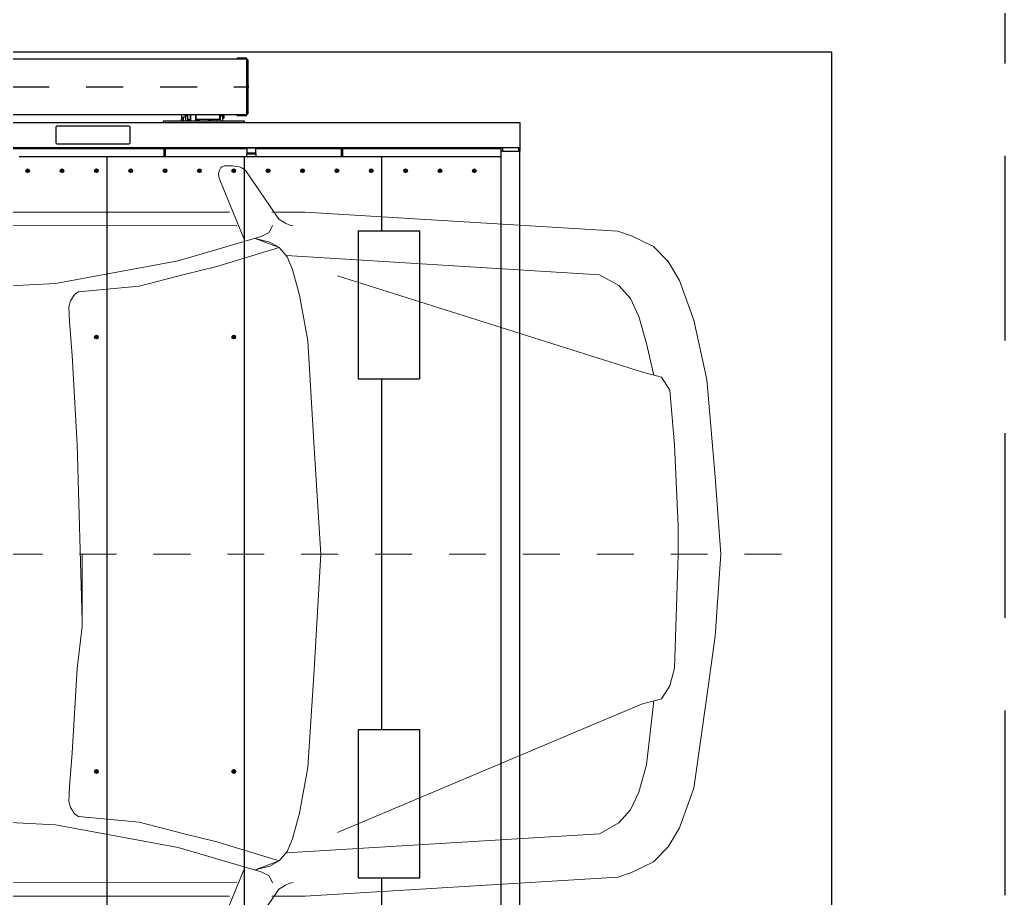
# Model space of a CAD drawing. Header units: metres. Extents: x 1161 to 1456, y 119 to 208.
# Drawn here: x 1325.736 to 1328.403, y 138.358 to 140.735 of the extents above; entities that cross this region are included whole.
import ezdxf

# ---------------------------------------------------------------- set-up
doc = ezdxf.new("R2010")
doc.units = ezdxf.units.M
doc.header["$MEASUREMENT"] = 0
doc.linetypes.add('CENTER2', pattern=[1.125, 0.75, -0.125, 0.125, -0.125])
doc.linetypes.add('DASHED', pattern=[0.75, 0.5, -0.25])

# ---------------------------------------------------------------- blocks, each defined once
blk = doc.blocks.new('A$C2112393A')
at = {"color": 8}
for p, q in [((100, 0), (100, 2850)), ((1214.1, 1834.3), (1381.4, 1834.3)), ((5500, 0), (100, 0))]:
    blk.add_line(p, q, dxfattribs=at)
at = {"color": 8, "linetype": 'Continuous'}
for p, q in [((944, 2449.3), (944, 269.3)), ((994, 2449.3), (994, 269.3)), ((1317.9, 2234.3), (1317.9, 2434.3)), ((1689.9, 284.3), (1689.9, 2434.3)), ((2061.9, 284.3), (2061.9, 2434.3)), ((1215.7, 2234.3), (1214.1, 2234.3)), ((1214.1, 2234.3), (1214.1, 1834.3)), ((1321.8, 2234.3), (1215.7, 2234.3)), ((1329.1, 2234.3), (1321.8, 2234.3)), ((1380.7, 2234.3), (1329.1, 2234.3)), ((1381.4, 2234.3), (1380.7, 2234.3)), ((1381.4, 1834.3), (1381.4, 2234.3)), ((1718, 1949.7), (1715.5, 1948.2)), ((1715.5, 1948.2), (1715.5, 1945.4)), ((1720.5, 1948.2), (1718, 1949.7)), ((1720.5, 1945.4), (1720.5, 1948.2)), ((2090, 1949.7), (2087.5, 1948.2)), ((2087.5, 1948.2), (2087.5, 1945.4)), ((2092.5, 1948.2), (2090, 1949.7)), ((2092.5, 1945.4), (2092.5, 1948.2)), ((1715.5, 1945.4), (1718, 1943.9)), ((1718, 1943.9), (1720.5, 1945.4)), ((2087.5, 1945.4), (2090, 1943.9)), ((2090, 1943.9), (2092.5, 1945.4)), ((1317.9, 884.3), (1317.9, 1834.3)), ((1214.1, 884.3), (1214.1, 484.3)), ((1321.8, 884.3), (1215.7, 884.3)), ((1329.1, 884.3), (1321.8, 884.3)), ((1380.7, 884.3), (1329.1, 884.3)), ((1381.4, 884.3), (1380.7, 884.3)), ((1381.4, 484.3), (1381.4, 884.3)), ((1718, 774.7), (1715.5, 773.2)), ((1720.5, 773.2), (1718, 774.7)), ((2090, 774.7), (2087.5, 773.2)), ((2092.5, 773.2), (2090, 774.7)), ((1715.5, 773.2), (1715.5, 770.4)), ((1715.5, 770.4), (1718, 768.9)), ((1718, 768.9), (1720.5, 770.4)), ((1720.5, 770.4), (1720.5, 773.2)), ((2087.5, 773.2), (2087.5, 770.4)), ((2087.5, 770.4), (2090, 768.9)), ((2090, 768.9), (2092.5, 770.4)), ((2092.5, 770.4), (2092.5, 773.2)), ((1215.7, 484.3), (1214.1, 484.3)), ((1321.8, 484.3), (1215.7, 484.3)), ((1317.9, 284.3), (1317.9, 484.3)), ((1329.1, 484.3), (1321.8, 484.3)), ((1380.7, 484.3), (1329.1, 484.3)), ((1381.4, 484.3), (1380.7, 484.3)), ((1065.6, 324.3), (1064.1, 321.8)), ((1064.1, 321.8), (1065.6, 319.3)), ((1068.4, 324.3), (1065.6, 324.3)), ((1069.9, 321.8), (1068.4, 324.3)), ((1068.4, 319.3), (1069.9, 321.8)), ((1158.6, 324.3), (1157.1, 321.8)), ((1157.1, 321.8), (1158.6, 319.3)), ((1161.4, 324.3), (1158.6, 324.3)), ((1162.9, 321.8), (1161.4, 324.3)), ((1161.4, 319.3), (1162.9, 321.8)), ((1251.6, 324.3), (1250.1, 321.8)), ((1250.1, 321.8), (1251.6, 319.3)), ((1254.4, 324.3), (1251.6, 324.3)), ((1255.9, 321.8), (1254.4, 324.3)), ((1254.4, 319.3), (1255.9, 321.8)), ((1344.6, 324.3), (1343.1, 321.8)), ((1343.1, 321.8), (1344.6, 319.3)), ((1347.4, 324.3), (1344.6, 324.3)), ((1348.9, 321.8), (1347.4, 324.3)), ((1347.4, 319.3), (1348.9, 321.8)), ((1437.6, 324.3), (1436.1, 321.8)), ((1436.1, 321.8), (1437.6, 319.3)), ((1440.4, 324.3), (1437.6, 324.3)), ((1441.9, 321.8), (1440.4, 324.3)), ((1440.4, 319.3), (1441.9, 321.8)), ((1530.6, 324.3), (1529.1, 321.8)), ((1529.1, 321.8), (1530.6, 319.3)), ((1533.4, 324.3), (1530.6, 324.3)), ((1534.9, 321.8), (1533.4, 324.3)), ((1533.4, 319.3), (1534.9, 321.8)), ((1623.6, 324.3), (1622.1, 321.8)), ((1622.1, 321.8), (1623.6, 319.3)), ((1626.4, 324.3), (1623.6, 324.3)), ((1627.9, 321.8), (1626.4, 324.3)), ((1626.4, 319.3), (1627.9, 321.8)), ((1716.6, 324.3), (1715.1, 321.8)), ((1715.1, 321.8), (1716.6, 319.3)), ((1719.4, 324.3), (1716.6, 324.3)), ((1720.9, 321.8), (1719.4, 324.3)), ((1719.4, 319.3), (1720.9, 321.8)), ((1809.6, 324.3), (1808.1, 321.8)), ((1808.1, 321.8), (1809.6, 319.3)), ((1812.4, 324.3), (1809.6, 324.3)), ((1813.9, 321.8), (1812.4, 324.3)), ((1812.4, 319.3), (1813.9, 321.8)), ((1902.6, 324.3), (1901.1, 321.8)), ((1901.1, 321.8), (1902.6, 319.3)), ((1905.4, 324.3), (1902.6, 324.3)), ((1906.9, 321.8), (1905.4, 324.3)), ((1905.4, 319.3), (1906.9, 321.8)), ((1995.6, 324.3), (1994.1, 321.8)), ((1994.1, 321.8), (1995.6, 319.3)), ((1998.4, 324.3), (1995.6, 324.3)), ((1999.9, 321.8), (1998.4, 324.3)), ((1998.4, 319.3), (1999.9, 321.8)), ((2088.6, 324.3), (2087.1, 321.8)), ((2087.1, 321.8), (2088.6, 319.3)), ((2091.4, 324.3), (2088.6, 324.3)), ((2092.9, 321.8), (2091.4, 324.3)), ((2091.4, 319.3), (2092.9, 321.8)), ((2181.6, 324.3), (2180.1, 321.8)), ((2180.1, 321.8), (2181.6, 319.3)), ((2184.4, 324.3), (2181.6, 324.3)), ((2185.9, 321.8), (2184.4, 324.3)), ((2184.4, 319.3), (2185.9, 321.8)), ((2274.6, 324.3), (2273.1, 321.8)), ((2273.1, 321.8), (2274.6, 319.3)), ((2277.4, 324.3), (2274.6, 324.3)), ((2278.9, 321.8), (2277.4, 324.3)), ((2277.4, 319.3), (2278.9, 321.8)), ((1065.6, 319.3), (1068.4, 319.3)), ((1158.6, 319.3), (1161.4, 319.3)), ((1251.6, 319.3), (1254.4, 319.3)), ((1344.6, 319.3), (1347.4, 319.3)), ((1437.6, 319.3), (1440.4, 319.3)), ((1530.6, 319.3), (1533.4, 319.3)), ((1623.6, 319.3), (1626.4, 319.3)), ((1716.6, 319.3), (1719.4, 319.3)), ((1809.6, 319.3), (1812.4, 319.3)), ((1902.6, 319.3), (1905.4, 319.3)), ((1995.6, 319.3), (1998.4, 319.3)), ((2088.6, 319.3), (2091.4, 319.3)), ((2181.6, 319.3), (2184.4, 319.3)), ((2274.6, 319.3), (2277.4, 319.3)), ((986.8, 269.3), (944, 269.3)), ((944, 259.3), (944, 269.3)), ((991, 269.3), (947, 269.3)), ((947, 269.3), (947, 259.3)), ((991, 269.3), (986.8, 269.3)), ((991, 269.3), (994, 269.3)), ((991, 259.3), (991, 269.3)), ((994, 284.3), (996.9, 284.3)), ((994, 269.3), (994, 259.3)), ((996.9, 284.3), (998.4, 284.3)), ((998.4, 284.3), (1005.1, 284.3)), ((1005.1, 284.3), (1008.2, 284.3)), ((1008.2, 284.3), (1030.8, 284.3)), ((1030.8, 284.3), (1033.9, 284.3)), ((1033.9, 284.3), (1040.9, 284.3)), ((1040.9, 284.3), (1042.5, 284.3)), ((1042.5, 284.3), (1089.5, 284.3)), ((1089.5, 284.3), (1091.1, 284.3)), ((1091.1, 284.3), (1098.1, 284.3)), ((1098.1, 284.3), (1101.2, 284.3)), ((1101.2, 284.3), (1123.8, 284.3)), ((1123.8, 284.3), (1126.9, 284.3)), ((1126.9, 284.3), (1133.9, 284.3)), ((1133.9, 284.3), (1135.5, 284.3)), ((1135.5, 284.3), (1182.5, 284.3)), ((1182.5, 284.3), (1184.1, 284.3)), ((1184.1, 284.3), (1191.1, 284.3)), ((1191.1, 284.3), (1194.2, 284.3)), ((1194.2, 284.3), (1216.8, 284.3)), ((1216.8, 284.3), (1219.9, 284.3)), ((1219.9, 284.3), (1226.9, 284.3)), ((1226.9, 284.3), (1228.5, 284.3)), ((1228.5, 284.3), (1275.5, 284.3)), ((1275.5, 284.3), (1277.1, 284.3)), ((1277.1, 284.3), (1284.1, 284.3)), ((1284.1, 284.3), (1287.2, 284.3)), ((1287.2, 284.3), (1309.8, 284.3)), ((1309.8, 284.3), (1312.9, 284.3)), ((1312.9, 284.3), (1316.4, 284.3)), ((1316.4, 284.3), (1317.9, 284.3)), ((1317.9, 284.3), (1321.2, 284.3)), ((1321.2, 284.3), (1322.8, 284.3)), ((1322.8, 284.3), (1368.9, 284.3)), ((1368.9, 284.3), (1370.4, 284.3)), ((1370.4, 284.3), (1377.1, 284.3)), ((1377.1, 284.3), (1380.2, 284.3)), ((1380.2, 284.3), (1402.8, 284.3)), ((1402.8, 284.3), (1405.9, 284.3)), ((1405.9, 284.3), (1412.9, 284.3)), ((1412.9, 284.3), (1414.5, 284.3)), ((1414.5, 284.3), (1461.5, 284.3)), ((1424, 262.5), (1424, 284.3)), ((1427.2, 262.5), (1427.2, 284.3)), ((1461.5, 284.3), (1463.1, 284.3)), ((1463.1, 284.3), (1470.1, 284.3)), ((1470.1, 284.3), (1473.2, 284.3)), ((1473.2, 284.3), (1495.8, 284.3)), ((1495.8, 284.3), (1498.9, 284.3)), ((1498.9, 284.3), (1505.9, 284.3)), ((1505.9, 284.3), (1507.5, 284.3)), ((1507.5, 284.3), (1554.5, 284.3)), ((1554.5, 284.3), (1556.1, 284.3)), ((1556.1, 284.3), (1563.1, 284.3)), ((1563.1, 284.3), (1566.2, 284.3)), ((1566.2, 284.3), (1588.8, 284.3)), ((1588.8, 284.3), (1591.9, 284.3)), ((1591.9, 284.3), (1598.9, 284.3)), ((1598.9, 284.3), (1600.5, 284.3)), ((1600.5, 284.3), (1647.5, 284.3)), ((1647.5, 284.3), (1649.1, 284.3)), ((1649.1, 284.3), (1656.1, 284.3)), ((1656.1, 284.3), (1659.2, 284.3)), ((1657.1, 284.3), (1657.1, 276.3)), ((1684, 276.3), (1657.1, 276.3)), ((1657.1, 276.3), (1659.1, 274.3)), ((1659, 274.3), (1658, 273.3)), ((1683, 273.3), (1658, 273.3)), ((1658, 273.3), (1658, 260.3)), ((1682, 274.3), (1659, 274.3)), ((1659.2, 284.3), (1681.8, 284.3)), ((1681.8, 284.3), (1684.9, 284.3)), ((1682, 274.3), (1684, 276.3)), ((1683, 273.3), (1682, 274.3)), ((1683, 260.3), (1683, 273.3)), ((1684, 276.3), (1684, 284.3)), ((1684.9, 284.3), (1688.4, 284.3)), ((1688.4, 284.3), (1689.9, 284.3)), ((1689.9, 284.3), (1693.2, 284.3)), ((1693.2, 284.3), (1694.8, 284.3)), ((1694.8, 284.3), (1740.9, 284.3)), ((1740.9, 284.3), (1742.4, 284.3)), ((1742.4, 284.3), (1749.1, 284.3)), ((1749.1, 284.3), (1752.2, 284.3)), ((1752.2, 284.3), (1774.8, 284.3)), ((1774.8, 284.3), (1777.9, 284.3)), ((1777.9, 284.3), (1784.9, 284.3)), ((1784.9, 284.3), (1786.5, 284.3)), ((1786.5, 284.3), (1833.5, 284.3)), ((1833.5, 284.3), (1835.1, 284.3)), ((1835.1, 284.3), (1842.1, 284.3)), ((1842.1, 284.3), (1845.2, 284.3)), ((1845.2, 284.3), (1867.8, 284.3)), ((1867.8, 284.3), (1870.9, 284.3)), ((1870.9, 284.3), (1877.9, 284.3)), ((1877.9, 284.3), (1879.5, 284.3)), ((1879.5, 284.3), (1926.5, 284.3)), ((1904, 262.5), (1904, 284.3)), ((1907.2, 262.5), (1907.2, 284.3)), ((1926.5, 284.3), (1928.1, 284.3)), ((1928.1, 284.3), (1935.1, 284.3)), ((1935.1, 284.3), (1938.2, 284.3)), ((1938.2, 284.3), (1960.8, 284.3)), ((1960.8, 284.3), (1963.9, 284.3)), ((1963.9, 284.3), (1970.9, 284.3)), ((1970.9, 284.3), (1972.5, 284.3)), ((1972.5, 284.3), (2019.5, 284.3)), ((2019.5, 284.3), (2021.1, 284.3)), ((2021.1, 284.3), (2028.1, 284.3)), ((2028.1, 284.3), (2031.2, 284.3)), ((2031.2, 284.3), (2053.8, 284.3)), ((2053.8, 284.3), (2056.9, 284.3)), ((2056.9, 284.3), (2060.4, 284.3)), ((2060.4, 284.3), (2061.9, 284.3)), ((2061.9, 284.3), (2065.2, 284.3)), ((2065.2, 284.3), (2066.8, 284.3)), ((2066.8, 284.3), (2112.9, 284.3)), ((2112.9, 284.3), (2114.4, 284.3)), ((2114.4, 284.3), (2121.1, 284.3)), ((2121.1, 284.3), (2124.2, 284.3)), ((2124.2, 284.3), (2146.8, 284.3)), ((2146.8, 284.3), (2149.9, 284.3)), ((2149.9, 284.3), (2156.9, 284.3)), ((2156.9, 284.3), (2158.5, 284.3)), ((2158.5, 284.3), (2205.5, 284.3)), ((2205.5, 284.3), (2207.1, 284.3)), ((2207.1, 284.3), (2214.1, 284.3)), ((2214.1, 284.3), (2217.2, 284.3)), ((2217.2, 284.3), (2239.8, 284.3)), ((2239.8, 284.3), (2242.9, 284.3)), ((2242.9, 284.3), (2249.9, 284.3)), ((2249.9, 284.3), (2251.5, 284.3)), ((2251.5, 284.3), (2298.5, 284.3)), ((947, 259.3), (944, 259.3)), ((944, 259.3), (944, 259.3)), ((5454, 259.3), (944, 259.3)), ((944, 252.1), (944, 259.3)), ((944, 196.2), (944, 252.1)), ((991, 259.3), (947, 259.3)), ((974, 259.3), (974, 259.3)), ((974.8, 259.3), (974.8, 259.3)), ((983.2, 259.3), (983.2, 259.3)), ((984, 259.3), (984, 259.3)), ((994, 259.3), (991, 259.3)), ((994, 262.5), (1658, 262.5)), ((1683, 260.3), (1658, 260.3)), ((1658, 260.3), (1659, 259.3)), ((1682, 259.3), (1683, 260.3)), ((1683, 262.5), (2402, 262.5)), ((2002, 250.3), (1999, 247.3)), ((1999, 203.3), (1999, 247.3)), ((2002, 250.3), (2196, 250.3)), ((2199, 247.3), (2196, 250.3)), ((2199, 247.3), (2199, 203.3)), ((944, 191.4), (944, 196.2)), ((5454, 191.4), (944, 191.4)), ((1689, 191.4), (1689, 187.8)), ((1689, 187.8), (1909, 187.8)), ((1749, 173.3), (1749, 187.8)), ((1755, 173.3), (1755, 187.8)), ((1764, 182.2), (1764, 187.8)), ((1772, 182.2), (1772, 187.8)), ((1779, 185.5), (1779, 187.8)), ((1780, 187.8), (1780, 187.7)), ((1780, 187.7), (1790, 187.7)), ((1780, 187.7), (1780.6, 187.1)), ((1789.4, 187.1), (1780.6, 187.1)), ((1781, 187.1), (1781, 185.5)), ((1786.5, 187.1), (1786.5, 182.2)), ((1789.4, 187.1), (1790, 187.7)), ((1790, 187.7), (1790, 187.8)), ((1808, 187.8), (1808, 187.7)), ((1808, 187.7), (1818, 187.7)), ((1808, 187.7), (1808.6, 187.1)), ((1817.4, 187.1), (1808.6, 187.1)), ((1811.5, 182.2), (1811.5, 187.1)), ((1817, 185.5), (1817, 187.1)), ((1817.4, 187.1), (1818, 187.7)), ((1818, 187.7), (1818, 187.8)), ((1819, 187.8), (1819, 185.5)), ((1820.3, 187.8), (1820.3, 171)), ((1820.8, 187.8), (1820.8, 171)), ((1834.5, 187.8), (1834.5, 171)), ((1835, 187.8), (1835, 171)), ((1839, 187.8), (1839, 183.4)), ((1839.2, 187.8), (1839.2, 183.2)), ((1843, 173.3), (1843, 187.8)), ((1849, 173.3), (1849, 187.8)), ((1854, 187.8), (1854, 177.7)), ((1855, 187.8), (1855, 180.7)), ((1855.2, 187.8), (1855.2, 181.5)), ((1859.8, 187.8), (1859.8, 181.5)), ((1860, 187.8), (1860, 181.7)), ((1909, 187.8), (1909, 191.4)), ((1999, 203.3), (2002, 200.3)), ((2196, 200.3), (2002, 200.3)), ((2196, 200.3), (2199, 203.3)), ((1682, 170), (1679, 167)), ((1679, 167), (1679, 98.2)), ((1682.8, 170), (1682, 170)), ((1682.8, 20), (1682.8, 170)), ((1684, 20), (1684, 170)), ((1684, 169), (1684, 170)), ((1684, 21), (1684, 169)), ((1684.3, 171), (4713.7, 171)), ((1686, 173.2), (1709, 173.2)), ((1686, 172), (1709, 172)), ((1709, 173.2), (1709, 172)), ((1744.5, 178.7), (1744, 178.2)), ((1744, 178.2), (1744, 171)), ((1744.5, 178.7), (1744.5, 171)), ((1749, 178.7), (1744.5, 178.7)), ((1749, 171), (1749, 173.3)), ((1749, 173.3), (1755, 173.3)), ((1755.3, 178.7), (1755, 178.7)), ((1755, 173.3), (1755, 171)), ((1755.8, 182.2), (1755.3, 181.7)), ((1755.3, 181.7), (1755.3, 171)), ((1755.8, 182.2), (1755.8, 171)), ((1819.8, 182.2), (1755.8, 182.2)), ((1781, 185.5), (1779, 185.5)), ((1779.1, 185.5), (1779.1, 184.3)), ((1779.1, 184.3), (1786.5, 184.3)), ((1780.3, 184.3), (1780, 184)), ((1780, 184), (1786.5, 184)), ((1780, 184), (1780, 182.2)), ((1781, 185.5), (1786.5, 185.5)), ((1811.5, 185.5), (1817, 185.5)), ((1811.5, 184.3), (1818.9, 184.3)), ((1811.5, 184), (1818, 184)), ((1819, 185.5), (1817, 185.5)), ((1818, 184), (1817.7, 184.3)), ((1818, 182.2), (1818, 184)), ((1818.9, 184.3), (1818.9, 185.5)), ((1819.8, 182.2), (1819.8, 171)), ((1820.3, 181.7), (1819.8, 182.2)), ((1835.5, 182.2), (1835, 181.7)), ((1835.5, 182.2), (1835.5, 171)), ((1842.5, 182.2), (1835.5, 182.2)), ((1839, 183.7), (1843, 183.7)), ((1839, 183.4), (1839.2, 183.2)), ((1839.2, 183.2), (1843, 183.2)), ((1842.5, 182.2), (1842.5, 171)), ((1843, 181.7), (1842.5, 182.2)), ((1843, 171), (1843, 173.3)), ((1843, 173.3), (1849, 173.3)), ((1854, 175.7), (1849, 175.7)), ((1849, 173.3), (1849, 171)), ((1854, 180.7), (1855, 180.7)), ((1858.5, 178.7), (1854, 178.7)), ((1854, 177.7), (1854, 175.7)), ((1855, 181.7), (1855.2, 181.5)), ((1855.2, 181.5), (1859.8, 181.5)), ((1858.5, 178.7), (1858.5, 171)), ((1859, 178.2), (1858.5, 178.7)), ((1859, 178.2), (1859, 171)), ((1859.8, 181.5), (1860, 181.7)), ((1678.5, 96.5), (1678.5, 96.5)), ((1678.5, 96.5), (1678.5, 95)), ((1678.5, 95), (1678.5, 93.5)), ((1678.5, 93.5), (1678.5, 93.5)), ((1679, 91.8), (1679, 23)), ((1681.6, 90), (1681.6, 100)), ((1682.6, 100), (1681.6, 100)), ((1681.6, 90), (1682.6, 90)), ((1682.6, 100), (1682.6, 90)), ((1682.8, 99.8), (1682.6, 100)), ((1682.6, 90), (1682.8, 90.3)), ((1679, 23), (1682, 20)), ((1682, 20), (1682.8, 20)), ((1684, 20), (1684, 21)), ((4713.7, 19), (1684.3, 19)), ((1709, 18), (1686, 18)), ((1709, 16.8), (1686, 16.8)), ((1709, 16.8), (1709, 18))]:
    blk.add_line(p, q, dxfattribs=at)
at = {"color": 8, "linetype": 'CENTER2', "lineweight": 0}
blk.add_line((235.5, 1359), (5564.5, 1359), dxfattribs=at)
at = {"color": 8, "linetype": 'CENTER2', "ltscale": 10}
blk.add_line((4717.5, 95), (1680.5, 95), dxfattribs=at)
at = {"color": 8, "linetype": 'Continuous', "lineweight": 0}
for points in [[(1690.9, 2213), (1757.6, 2375.7), (1759, 2388.1), (1757.1, 2397.3), (1753.3, 2404.6), (1750.1, 2407.1), (1743.2, 2409), (1721.3, 2409), (1703.3, 2406.8), (1696, 2403.6), (1685.9, 2396.3), (1596.6, 2265.2), (1587.1, 2259.5), (1578, 2254.1), (1566.3, 2249.1), (1557.1, 2247.2)], [(400, 1359), (415.1, 1581.1), (415.1, 1581.1), (437.6, 1743.8), (472.9, 1991.8), (511.5, 2099.4), (542, 2150.8), (582.2, 2190.9), (641.6, 2219.8), (678.6, 2232.7), (1525.2, 2284), (1525.2, 2284), (1525.2, 2284), (1615, 2284)], [(1729.5, 2284), (1907.6, 2284), (4276.8, 2284), (4553, 2261.5), (5099.7, 2236.6), (5099.7, 2236.6), (5148.2, 2231.8), (5225.9, 2212.4), (5267.9, 2186.5), (5300.3, 2154.2), (5331, 2094.4), (5345.6, 2050.7), (5358.5, 1999), (5371.5, 1918.2), (5377.9, 1778.9), (5387.7, 1677.1), (5397.4, 1362.8), (5400, 1359)], [(1709.9, 2248), (3856.2, 2246.5), (3987.3, 2240.2), (4118.4, 2233.9), (4172.2, 2224.1), (4225.9, 2211.1), (4251.2, 2199.7), (4255.3, 2186.6), (4252.8, 2175.2), (4250.4, 2172), (3895.1, 2022.2), (3862.5, 2015.6), (3820.1, 2009.1), (3801.4, 2007.5), (2762.9, 2062.2), (2200.8, 2091), (2762.9, 2062.2), (2200.8, 2091), (2200.8, 2091), (1868.3, 2152.8), (1644.1, 2218.6), (1622.5, 2228.9), (1613, 2248.1)], [(1482.5, 1359), (1500.2, 1672.1), (1517.7, 1935.7), (1540.1, 2059.4), (1559.4, 2128.8), (1573.7, 2163.1), (1595, 2188.7), (1620.4, 2203.1), (1660.3, 2213), (1660.3, 2213), (1595, 2188.7), (1764, 2137.2), (1852.2, 2115.6), (1974, 2084.2), (2138.1, 2068.4), (2148.4, 2062.5), (2160.4, 2044.5), (2164.5, 2028), (2163.1, 1988.5), (2155.1, 1896.1), (2142.3, 1667.8), (2128.4, 1554.8), (2128.4, 1359)], [(581.5, 1756.1), (601.3, 1928.9), (621.5, 2002.3), (644.1, 2050.6), (676.3, 2086), (727.9, 2115), (1575.3, 2166.5)], [(515.2, 1359), (515.2, 1361), (524.9, 1666.9), (537.7, 1715.2), (560.3, 1750.6), (615, 1764.8), (1437.8, 2111.8)], [(1482.5, 1359), (1500.2, 1070.9), (1517.7, 782.3), (1540.1, 658.6), (1559.4, 589.2), (1573.7, 554.9), (1595, 529.3), (1620.4, 514.9), (1660.3, 505), (1660.3, 505), (1595, 529.3), (1764, 580.8), (1852.2, 602.4), (1974, 633.8), (2138.1, 649.6), (2148.4, 655.5), (2160.4, 673.5), (2164.5, 690), (2163.1, 729.5), (2155.1, 821.9), (2142.3, 1062.7), (2128.4, 1538.2), (2128.4, 1359)], [(400, 1359), (415.1, 1149.4), (415.1, 1149.4), (437.6, 886.7), (472.9, 726.2), (511.5, 618.6), (542, 567.2), (582.2, 527.1), (641.6, 498.2), (678.6, 485.3), (1525.2, 434), (1525.2, 434), (1525.2, 434), (1615, 434)], [(515.2, 1359), (515.2, 1282), (524.9, 1063.6), (537.7, 915.3), (560.3, 879.9), (615, 865.7), (1437.8, 606.2)], [(1729.5, 434), (1907.6, 434), (4276.8, 434), (4553, 456.5), (5099.7, 481.4), (5099.7, 481.4), (5148.2, 486.2), (5225.9, 505.6), (5267.9, 531.5), (5300.3, 563.8), (5331, 623.6), (5345.6, 667.3), (5358.5, 719), (5371.5, 799.8), (5377.9, 851.6), (5387.7, 1053.4), (5397.4, 1280.2), (5400, 1359)], [(581.5, 874.4), (601.3, 789.1), (621.5, 715.7), (644.1, 667.4), (676.3, 632), (727.9, 603), (1575.3, 551.5)], [(1709.9, 470), (3856.2, 471.5), (3987.3, 477.8), (4118.4, 484.1), (4172.2, 493.9), (4225.9, 506.9), (4251.2, 518.3), (4255.3, 531.4), (4252.8, 542.8), (4250.4, 546), (3895.1, 695.8), (3862.5, 702.4), (3820.1, 708.9), (3801.4, 710.5), (2762.9, 655.8), (2200.8, 627), (2762.9, 655.8), (2200.8, 627), (2200.8, 627), (1868.3, 565.2), (1644.1, 499.4), (1622.5, 489.1), (1613, 469.9)], [(1690.9, 505), (1757.6, 342.3), (1759, 329.9), (1757.1, 320.7), (1753.3, 313.4), (1750.1, 310.9), (1743.2, 309), (1721.3, 309), (1703.3, 311.2), (1696, 314.4), (1685.9, 321.7), (1596.6, 452.8), (1587.1, 458.5), (1578, 463.9), (1566.3, 468.9), (1557.1, 470.8)]]:
    blk.add_lwpolyline(points, dxfattribs=at)
at = {"color": 8, "linetype": 'Continuous'}
for centre, radius in [((1718, 1946.8), 5), ((1718, 1946.8), 4.7), ((2090, 1946.8), 5), ((2090, 1946.8), 4.7), ((1718, 771.8), 5), ((1718, 771.8), 4.7), ((2090, 771.8), 5), ((2090, 771.8), 4.7), ((1067, 321.8), 5), ((1067, 321.8), 4.7), ((1160, 321.8), 5), ((1160, 321.8), 4.7), ((1253, 321.8), 5), ((1253, 321.8), 4.7), ((1346, 321.8), 5), ((1346, 321.8), 4.7), ((1439, 321.8), 5), ((1439, 321.8), 4.7), ((1532, 321.8), 5), ((1532, 321.8), 4.7), ((1625, 321.8), 5), ((1625, 321.8), 4.7), ((1718, 321.8), 5), ((1718, 321.8), 4.7), ((1811, 321.8), 5), ((1811, 321.8), 4.7), ((1904, 321.8), 5), ((1904, 321.8), 4.7), ((1997, 321.8), 5), ((1997, 321.8), 4.7), ((2090, 321.8), 5), ((2090, 321.8), 4.7), ((2183, 321.8), 5), ((2183, 321.8), 4.7), ((2276, 321.8), 5), ((2276, 321.8), 4.7)]:
    blk.add_circle(centre, radius, dxfattribs=at)
for centre, radius, start, end in [((1718, 1946.8), 2.5, 120, 180), ((1718, 1946.8), 2.5, 60, 120), ((1718, 1946.8), 2.5, 0, 60), ((2090, 1946.8), 2.5, 120, 180), ((2090, 1946.8), 2.5, 60, 120), ((2090, 1946.8), 2.5, 0, 60), ((1718, 1946.8), 2.5, 180, 240), ((1718, 1946.8), 2.5, 240, 300), ((1718, 1946.8), 2.5, 300, 0), ((2090, 1946.8), 2.5, 180, 240), ((2090, 1946.8), 2.5, 300, 0), ((1718, 771.8), 2.5, 120, 180), ((1718, 771.8), 2.5, 60, 120), ((1718, 771.8), 2.5, 0, 60), ((2090, 771.8), 2.5, 120, 180), ((2090, 771.8), 2.5, 60, 120), ((2090, 771.8), 2.5, 0, 60), ((1718, 771.8), 2.5, 180, 240), ((1718, 771.8), 2.5, 240, 300), ((1718, 771.8), 2.5, 300, 0), ((2090, 771.8), 2.5, 180, 240), ((2090, 771.8), 2.5, 240, 300), ((2090, 771.8), 2.5, 300, 0), ((1067, 321.8), 2.5, 150, 210), ((1067, 321.8), 2.5, 90, 150), ((1067, 321.8), 2.5, 210, 270), ((1067, 321.8), 2.5, 30, 90), ((1067, 321.8), 2.5, 270, 330), ((1067, 321.8), 2.5, 330, 30), ((1160, 321.8), 2.5, 150, 210), ((1160, 321.8), 2.5, 90, 150), ((1160, 321.8), 2.5, 210, 270), ((1160, 321.8), 2.5, 30, 90), ((1160, 321.8), 2.5, 270, 330), ((1160, 321.8), 2.5, 330, 30), ((1253, 321.8), 2.5, 150, 210), ((1253, 321.8), 2.5, 90, 150), ((1253, 321.8), 2.5, 210, 270), ((1253, 321.8), 2.5, 30, 90), ((1253, 321.8), 2.5, 270, 330), ((1253, 321.8), 2.5, 330, 30), ((1346, 321.8), 2.5, 150, 210), ((1346, 321.8), 2.5, 90, 150), ((1346, 321.8), 2.5, 210, 270), ((1346, 321.8), 2.5, 30, 90), ((1346, 321.8), 2.5, 270, 330), ((1346, 321.8), 2.5, 330, 30), ((1439, 321.8), 2.5, 150, 210), ((1439, 321.8), 2.5, 90, 150), ((1439, 321.8), 2.5, 210, 270), ((1439, 321.8), 2.5, 30, 90), ((1439, 321.8), 2.5, 270, 330), ((1439, 321.8), 2.5, 330, 30), ((1532, 321.8), 2.5, 150, 210), ((1532, 321.8), 2.5, 90, 150), ((1532, 321.8), 2.5, 210, 270), ((1532, 321.8), 2.5, 30, 90), ((1532, 321.8), 2.5, 270, 330), ((1532, 321.8), 2.5, 330, 30), ((1625, 321.8), 2.5, 150, 210), ((1625, 321.8), 2.5, 90, 150), ((1625, 321.8), 2.5, 210, 270), ((1625, 321.8), 2.5, 30, 90), ((1625, 321.8), 2.5, 270, 330), ((1625, 321.8), 2.5, 330, 30), ((1718, 321.8), 2.5, 150, 210), ((1718, 321.8), 2.5, 90, 150), ((1718, 321.8), 2.5, 210, 270), ((1718, 321.8), 2.5, 30, 90), ((1718, 321.8), 2.5, 270, 330), ((1718, 321.8), 2.5, 330, 30), ((1811, 321.8), 2.5, 150, 210), ((1811, 321.8), 2.5, 90, 150), ((1811, 321.8), 2.5, 210, 270), ((1811, 321.8), 2.5, 30, 90), ((1811, 321.8), 2.5, 270, 330), ((1811, 321.8), 2.5, 330, 30), ((1904, 321.8), 2.5, 150, 210), ((1904, 321.8), 2.5, 90, 150), ((1904, 321.8), 2.5, 210, 270), ((1904, 321.8), 2.5, 30, 90), ((1904, 321.8), 2.5, 270, 330), ((1904, 321.8), 2.5, 330, 30), ((1997, 321.8), 2.5, 150, 210), ((1997, 321.8), 2.5, 90, 150), ((1997, 321.8), 2.5, 210, 270), ((1997, 321.8), 2.5, 30, 90), ((1997, 321.8), 2.5, 270, 330), ((1997, 321.8), 2.5, 330, 30), ((2090, 321.8), 2.5, 150, 210), ((2090, 321.8), 2.5, 90, 150), ((2090, 321.8), 2.5, 210, 270), ((2090, 321.8), 2.5, 30, 90), ((2090, 321.8), 2.5, 270, 330), ((2090, 321.8), 2.5, 330, 30), ((2183, 321.8), 2.5, 150, 210), ((2183, 321.8), 2.5, 90, 150), ((2183, 321.8), 2.5, 210, 270), ((2183, 321.8), 2.5, 30, 90), ((2183, 321.8), 2.5, 270, 330), ((2183, 321.8), 2.5, 330, 30), ((2276, 321.8), 2.5, 150, 210), ((2276, 321.8), 2.5, 90, 150), ((2276, 321.8), 2.5, 210, 270), ((2276, 321.8), 2.5, 30, 90), ((2276, 321.8), 2.5, 270, 330), ((2276, 321.8), 2.5, 330, 30), ((1686, 170), 3.2, 90, 180), ((1686, 170), 2, 90, 180), ((1682.2, 96.3), 3.71, 99.8114, 180), ((1682.2, 93.7), 3.71, 180, 260.1886), ((1686, 20), 3.2, 180, 270), ((1686, 20), 2, 180, 270)]:
    blk.add_arc(centre, radius, start, end, dxfattribs=at)

msp = doc.modelspace()

# ---------------------------------------------------------------- linework, layer by layer
at = {"linetype": 'DASHED'}
msp.add_lwpolyline([(1328.4033, 148.7145), (1328.4033, 159.9266), (1320.7433, 159.9266), (1320.7433, 133.8666), (1328.4033, 133.8666), (1328.4033, 141.0466)], dxfattribs=at)

# ---------------------------------------------------------------- block references
at = {"xscale": 0.001, "yscale": 0.001, "zscale": 0.001, "rotation": 180}
msp.add_blockref('A$C2112393A', (1328.0333, 140.648), dxfattribs=at)

doc.saveas('drawing.dxf')
